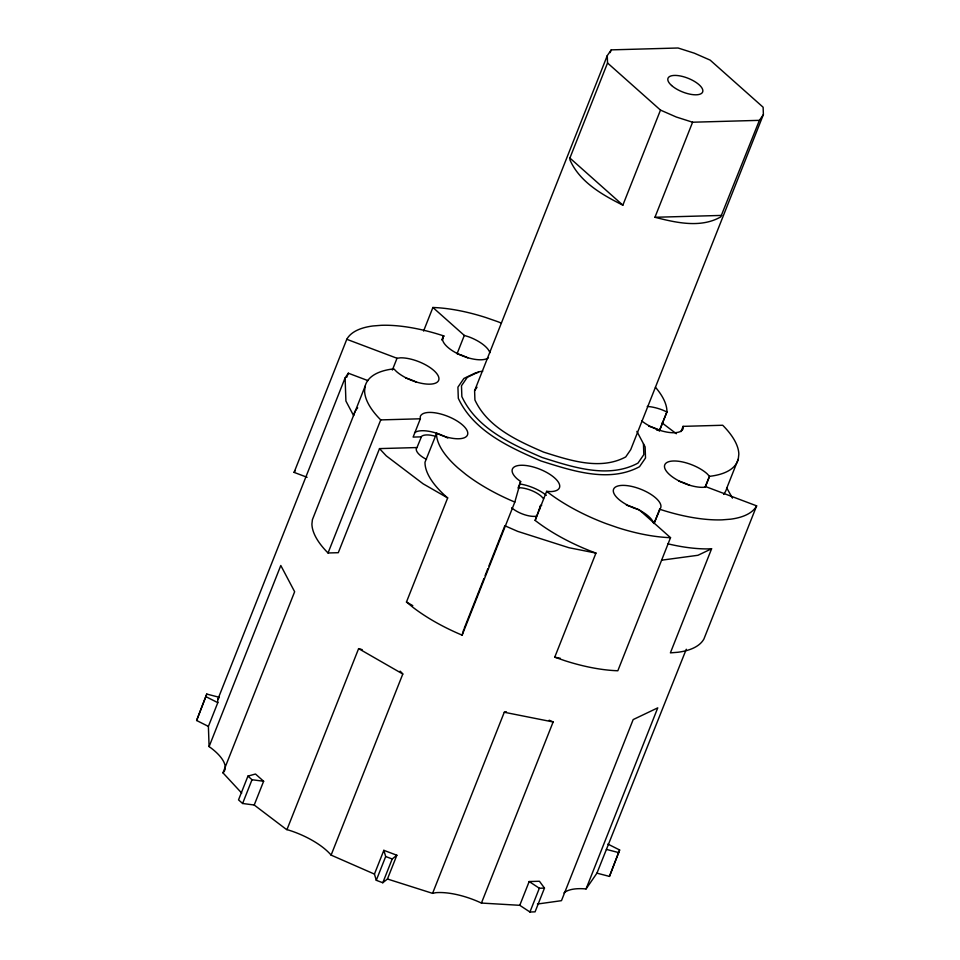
<?xml version="1.0" encoding="UTF-8"?>
<svg xmlns="http://www.w3.org/2000/svg" width="960" height="960" viewBox="0 0 960 960"><rect width="100%" height="100%" fill="white"/><g stroke="black" fill="none" stroke-linecap="round" stroke-linejoin="round"><path stroke-width="1.44" d="M434.34 435.948L430.26 435.132A17.256 6.828 21.6 0 0 421.608 436.296L416.988 447.552L379.512 448.608L338.292 552.696L328.032 552.984A104.436 41.316 21.6 0 1 311.916 524.028L312.396 519.708L365.148 386.112A104.436 41.316 21.6 0 1 393.84 368.844L396.444 371.52A25.32 10.02 21.6 0 0 429.924 384.156A25.32 10.02 21.6 0 0 433.8 370.464A25.32 10.02 21.6 0 0 400.32 357.828L397.02 358.272L346.788 339.3L294.096 472.38L307.104 477.3M365.148 386.112L364.608 390.948A104.436 41.316 21.6 0 0 380.724 419.904L328.032 552.984M723.6 494.388A104.436 41.316 21.6 0 0 726.804 488.04L732.456 498.132M726.804 488.04L738.288 459.048L738.828 454.212A104.436 41.316 21.6 0 0 722.7 425.256L683.076 426.36L681.012 431.592M208.392 726.408L196.62 720.492L206.784 694.068L219.312 697.32L217.704 699.66L217.8 702.648L208.392 726.408L209.1 746.592A49.548 19.596 21.6 0 1 224.94 770.076M196.62 720.492L206.784 694.068M421.224 436.86L413.112 437.088L420.348 418.788L420.276 416.652A25.32 10.02 21.6 0 1 446.688 415.908A25.32 10.02 21.6 0 1 467.628 434.532A25.32 10.02 21.6 0 1 441.216 435.276L436.62 433.26L425.004 462.252A104.436 41.316 21.6 0 0 446.868 497.268L447.672 497.928L406.464 602.016L413.208 607.536A104.436 41.316 21.6 0 0 462.132 635.148L463.632 629.832M462.132 635.148L514.824 502.068L520.632 481.536L517.236 478.944A25.32 10.02 21.6 0 1 521.1 465.264A25.32 10.02 21.6 0 1 554.592 477.9A25.32 10.02 21.6 0 1 550.716 491.592L546.648 491.352L535.152 520.416A104.436 41.316 21.6 0 0 594.756 552.66L595.956 553.08L554.748 657.18L564.768 660.66A104.436 41.316 21.6 0 0 617.832 670.764L670.524 537.672L639.12 509.736L634.38 508.224A25.32 10.02 21.6 0 1 613.452 489.6A25.32 10.02 21.6 0 1 639.864 488.868A25.32 10.02 21.6 0 1 660.804 507.492L653.952 523.536M535.152 520.416L540.6 505.452L541.704 505.296M539.4 509.652L540.6 505.452M546.624 491.424L546.648 491.352A104.436 41.316 21.6 0 0 606.228 523.668L617.46 527.568A104.436 41.316 21.6 0 0 670.524 537.672M563.928 892.932A49.548 19.596 21.6 0 1 586.056 888.948L596.94 873.156L609.468 876.408L619.632 849.984L607.86 844.068M609.468 876.408L619.632 849.984M217.704 699.66L345.108 377.88L348.324 373.2L367.884 380.592M346.68 377.364L348.324 373.2M209.1 746.592L280.8 565.5L294.648 591.732L222.948 772.824L241.716 793.104M392.364 370.032L397.02 358.272M423.576 331.056L432.9 307.488A104.436 41.316 21.6 0 1 485.964 317.58L497.196 321.48A104.436 41.316 21.6 0 1 501.372 323.088M254.22 805.02L263.628 781.26L255.492 774.024L247.944 776.1L238.536 799.872L242.604 803.484L254.22 805.02L286.308 829.368L291.756 831.108A49.548 19.596 21.6 0 1 331.104 855.108L374.436 874.092L376.284 880.296L382.788 882.756L387.444 879.012L396.852 855.24L383.844 850.332L374.436 874.092M242.604 803.484L252.012 779.724L247.944 776.1M442.044 340.044L443.676 335.904A104.436 41.316 21.6 0 0 381.24 325.308L372.924 325.968A104.436 41.316 21.6 0 0 346.788 339.3M442.236 339.912L443.676 335.904M432.9 307.488L464.316 335.424L457.068 353.724L461.796 355.224A25.32 10.02 21.6 0 1 467.832 357.876M286.92 829.716L358.62 648.624L362.244 649.668M474.6 390.72L607.272 55.632L611.244 49.872L678.072 48L694.356 53.196L710.16 60.12L763.128 107.232L763.38 114.588L630.708 449.676L625.716 456.936C600.084 470.688 569.424 460.236 543.624 452.112C517.428 440.784 487.62 427.308 474.924 399.984L474.6 390.72L477.012 387.216M610.152 52.62L611.244 49.872M607.536 62.988L660.492 110.1L622.86 205.164C602.196 194.796 579.708 182.052 569.964 159.96L569.892 158.052L607.536 62.988L607.272 55.632M331.104 855.108L402.804 674.016A49.548 19.596 21.6 0 0 400.14 671.148M518.04 488.064L520.632 481.536M464.184 628.452L483.96 578.484M485.064 575.712L487.812 568.764M488.904 565.992L504.84 525.744L517.656 531.36L568.932 547.716L595.956 553.08M376.284 880.296L385.692 856.524L383.844 850.332M382.788 882.756L392.196 858.984L396.852 855.24M759.408 120.348L720.744 216.9C700.68 228.384 676.044 222.672 654.948 217.284L692.592 122.22L759.408 120.348L763.38 114.588M387.444 879.012L432.576 893.352L504.276 712.26L506.448 711.816M656.856 430.272L659.568 430.2L666.936 411.888L659.292 431.22M432.576 893.352L435.828 892.68A49.62 19.62 21.6 0 1 481.428 903.06L553.128 721.968A49.62 19.62 21.6 0 0 549.204 720.216M654.288 523.068L659.64 509.16M519.768 905.316L529.176 881.544L539.436 881.256L544.476 888.096L535.068 911.856L529.932 912L519.768 905.316L481.428 903.06M529.932 912L539.34 888.24L544.476 888.096M705.276 486.708L709.416 476.244L706.98 473.64A25.32 10.02 21.6 0 0 673.5 460.992A25.32 10.02 21.6 0 0 669.624 474.684A25.32 10.02 21.6 0 0 703.116 487.332L706.404 486.888L756.636 505.86L703.944 638.94A104.436 41.316 21.6 0 1 677.82 652.272L670.392 652.872L711.6 548.772L710.712 548.844A104.436 41.316 21.6 0 1 667.836 543.804M705.216 487.356L709.584 476.316A104.436 41.316 21.6 0 0 738.288 459.048M586.056 888.948L657.756 707.856L633.168 719.58L561.468 900.672L537.432 904.032M596.94 873.156L686.28 649.248M443.784 335.988L442.632 337.668A25.32 10.02 21.6 0 0 460.5 355.044A25.32 10.02 21.6 0 0 488.472 357.756M416.988 447.552L416.34 448.5A17.256 6.828 21.6 0 0 426.492 459.384M222.948 772.824L224.472 771.264M711.6 548.772L697.932 555.288L662.244 560.1M482.736 371.232L478.968 371.748L467.316 377.292L461.484 385.764L461.856 396.588C476.688 428.508 511.5 444.24 542.1 457.476C572.244 466.968 608.052 479.172 637.992 463.104L643.824 454.632L643.452 443.808M478.524 372.372L475.908 372.72L463.92 378.432L457.92 387.156L458.304 398.292C473.568 431.112 509.376 447.312 540.864 460.932C571.872 470.688 608.7 483.24 639.504 466.716L645.516 458.004L645.12 446.868L636.888 431.388M536.364 516.144L534.516 516.396A17.256 6.828 21.6 0 1 511.704 507.78M654.948 217.284L721.776 215.412M380.724 419.904L420.348 418.788M436.62 433.26L436.488 433.26A104.436 41.316 21.6 0 0 458.34 468.276L465.9 474.456A104.436 41.316 21.6 0 0 514.824 502.068M252.012 779.724L263.628 781.26M554.748 657.18L560.316 658.284M504.276 712.26L553.128 721.968M606.348 849.384L618.888 852.648M692.592 122.22L676.296 117.024L660.492 110.1M464.316 335.424L469.044 336.924A25.32 10.02 21.6 0 1 489.888 352.74M385.692 856.524L392.196 858.984M666.804 411.9L662.22 409.884A25.32 10.02 21.6 0 0 647.232 406.44M659.568 430.2L654.972 428.184A25.32 10.02 21.6 0 0 648.744 426.204M206.028 696.72L217.8 702.648M447.672 497.928L423.12 483.816L386.292 455.88L379.512 448.608M406.464 602.016L412.788 605.652M358.62 648.624L402.804 674.016M529.176 881.544L539.34 888.24M662.112 422.928L676.356 433.74M569.892 158.052L622.86 205.164M543.564 498.708L541.392 496.368A17.256 6.828 21.6 0 0 518.58 487.752M353.604 415.62L345.912 401.04L345.108 377.88M683.076 426.36L683.148 428.508A25.32 10.02 21.6 0 1 666.744 432.072A25.32 10.02 21.6 0 1 641.796 420.948M414.552 432.744A25.32 10.02 21.6 0 1 447.744 438.06M294.096 472.38A104.436 41.316 21.6 0 1 295.404 470.364M678.816 481.128A25.32 10.02 21.6 0 1 689.832 485.424M626.4 505.176A25.32 10.02 21.6 0 1 653.46 522.972M655.416 387.216A104.436 41.316 21.6 0 1 666.936 411.888M756.636 505.86A104.436 41.316 21.6 0 1 730.512 519.192L722.184 519.852A104.436 41.316 21.6 0 1 659.748 509.256M405.624 377.964A25.32 10.02 21.6 0 1 416.652 382.26M520.344 484.044A25.32 10.02 21.6 0 1 546.336 495.348M353.664 415.104A104.436 41.316 21.6 0 1 357.684 407.82M671.58 85.5A18.648 7.38 21.6 0 0 701.64 93.312A18.648 7.38 21.6 0 0 682.764 76.524A18.648 7.38 21.6 0 0 671.58 85.5"/></g></svg>
